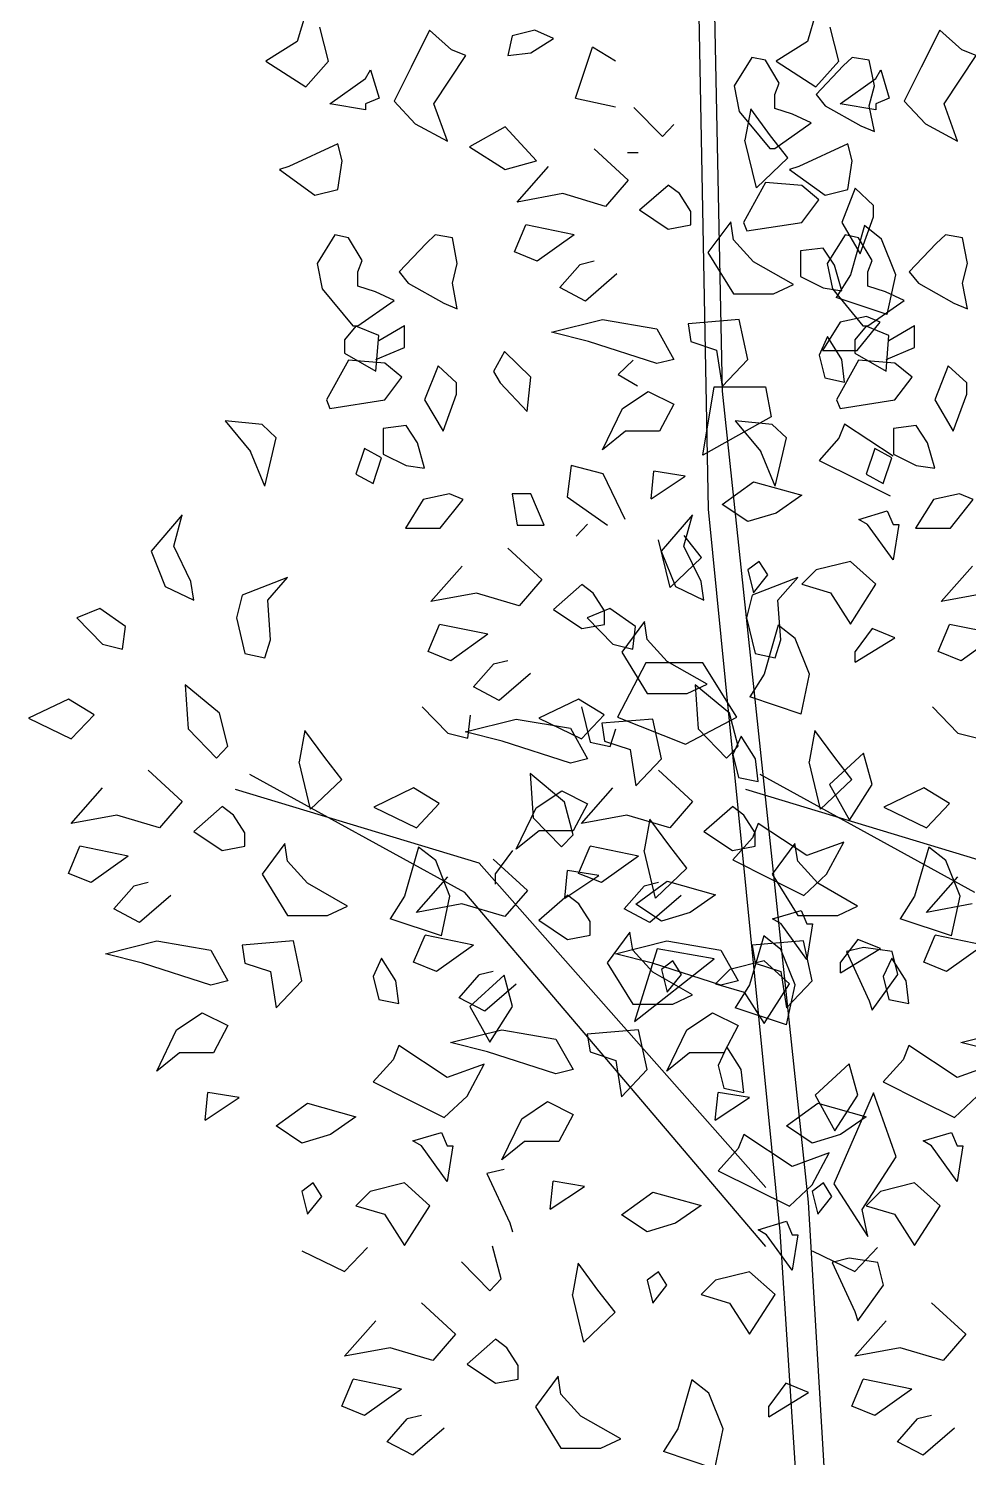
# Model space of a CAD drawing. Header units: millimetres. Extents: x 452.6 to 454.46, y 2596.55 to 2597.55.
# Drawn here: x 452.6019 to 452.8598, y 2596.7482 to 2597.1404 of the extents above; entities that cross this region are included whole.
import ezdxf

# ---------------------------------------------------------------- set-up
doc = ezdxf.new("R2010")
doc.units = ezdxf.units.MM
doc.header["$LTSCALE"] = 10
doc.layers.add('Vegetais', color=94, linetype='Continuous')

msp = doc.modelspace()

# ---------------------------------------------------------------- linework, layer by layer
at = {"layer": 'Vegetais', "color": 34}
for p, q in [((452.79236, 2597.04082), (452.78843, 2597.22698)), ((452.78449, 2597.21484), (452.78843, 2597.00845)), ((452.81596, 2596.81825), (452.79236, 2597.04082)), ((452.78843, 2597.00845), (452.80808, 2596.81016)), ((452.72158, 2596.90323), (452.66261, 2596.93561)), ((452.86158, 2596.90323), (452.80261, 2596.93561)), ((452.72552, 2596.91133), (452.65868, 2596.93156)), ((452.86552, 2596.91133), (452.79868, 2596.93156)), ((452.80418, 2596.8223), (452.72552, 2596.91133)), ((452.80418, 2596.80611), (452.72158, 2596.90323)), ((452.83168, 2596.55116), (452.81596, 2596.81825)), ((452.80808, 2596.81016), (452.82383, 2596.56734))]:
    msp.add_line(p, q, dxfattribs=at)
at = {"layer": 'Vegetais'}
for p, q in [((452.67796, 2597.14469), (452.67561, 2597.13688)), ((452.81796, 2597.14469), (452.81561, 2597.13688)), ((452.68421, 2597.13141), (452.68186, 2597.14078)), ((452.82421, 2597.13141), (452.82186, 2597.14078)), ((452.67561, 2597.13688), (452.66702, 2597.13141)), ((452.71193, 2597.14), (452.70686, 2597.12984)), ((452.71799, 2597.13453), (452.71193, 2597.14)), ((452.73458, 2597.13844), (452.73343, 2597.13297)), ((452.74083, 2597.14), (452.73458, 2597.13844)), ((452.73968, 2597.13375), (452.74593, 2597.13766)), ((452.74593, 2597.13766), (452.74083, 2597.14)), ((452.81561, 2597.13688), (452.80702, 2597.13141)), ((452.85193, 2597.14), (452.84686, 2597.12984)), ((452.85799, 2597.13453), (452.85193, 2597.14)), ((452.71311, 2597.11969), (452.7219, 2597.13297)), ((452.7219, 2597.13297), (452.71799, 2597.13453)), ((452.73343, 2597.13297), (452.73968, 2597.13375)), ((452.75199, 2597.12125), (452.75668, 2597.13531)), ((452.76293, 2597.13141), (452.75668, 2597.13531)), ((452.8004, 2597.13248), (452.79552, 2597.12467)), ((452.80411, 2597.1317), (452.8004, 2597.13248)), ((452.82793, 2597.13248), (452.8254, 2597.13014)), ((452.83261, 2597.1317), (452.82793, 2597.13248)), ((452.85311, 2597.11969), (452.8619, 2597.13297)), ((452.8619, 2597.13297), (452.85799, 2597.13453)), ((452.66702, 2597.13141), (452.67796, 2597.12438)), ((452.67796, 2597.12438), (452.68421, 2597.13141)), ((452.69436, 2597.12672), (452.69574, 2597.12906)), ((452.69574, 2597.12906), (452.69808, 2597.12125)), ((452.70686, 2597.12984), (452.70218, 2597.12047)), ((452.80783, 2597.12545), (452.80411, 2597.1317)), ((452.80702, 2597.13141), (452.81796, 2597.12438)), ((452.81796, 2597.12438), (452.82421, 2597.13141)), ((452.8254, 2597.13014), (452.81799, 2597.12233)), ((452.83399, 2597.12467), (452.83261, 2597.1317)), ((452.83436, 2597.12672), (452.83574, 2597.12906)), ((452.83574, 2597.12906), (452.83808, 2597.12125)), ((452.84686, 2597.12984), (452.84218, 2597.12047)), ((452.68458, 2597.11969), (452.69436, 2597.12672)), ((452.79552, 2597.12467), (452.7969, 2597.11764)), ((452.80665, 2597.12233), (452.80783, 2597.12545)), ((452.82458, 2597.11969), (452.83436, 2597.12672)), ((452.83261, 2597.1192), (452.83399, 2597.12467)), ((452.69808, 2597.12125), (452.69436, 2597.11969)), ((452.70218, 2597.12047), (452.70802, 2597.11422)), ((452.75199, 2597.12125), (452.76293, 2597.11891)), ((452.80665, 2597.11842), (452.80665, 2597.12233)), ((452.81799, 2597.12233), (452.82052, 2597.1192)), ((452.83808, 2597.12125), (452.83436, 2597.11969)), ((452.84218, 2597.12047), (452.84802, 2597.11422)), ((452.69436, 2597.11813), (452.68458, 2597.11969)), ((452.69436, 2597.11969), (452.69436, 2597.11813)), ((452.71683, 2597.10953), (452.71311, 2597.11969)), ((452.76802, 2597.11873), (452.77583, 2597.11073)), ((452.7969, 2597.11764), (452.80527, 2597.10748)), ((452.80005, 2597.11834), (452.79849, 2597.10975)), ((452.80552, 2597.11092), (452.80005, 2597.11834)), ((452.81152, 2597.11686), (452.80665, 2597.11842)), ((452.81661, 2597.11452), (452.81152, 2597.11686)), ((452.82052, 2597.1192), (452.83027, 2597.11373)), ((452.83436, 2597.11813), (452.82458, 2597.11969)), ((452.83399, 2597.11217), (452.83261, 2597.1192)), ((452.83436, 2597.11969), (452.83436, 2597.11813)), ((452.85683, 2597.10953), (452.85311, 2597.11969)), ((452.70802, 2597.11422), (452.71683, 2597.10953)), ((452.73265, 2597.11344), (452.72286, 2597.10797)), ((452.74124, 2597.10406), (452.73265, 2597.11344)), ((452.77583, 2597.11073), (452.77896, 2597.11405)), ((452.80665, 2597.10748), (452.81661, 2597.11452)), ((452.83027, 2597.11373), (452.83399, 2597.11217)), ((452.84802, 2597.11422), (452.85683, 2597.10953)), ((452.68674, 2597.10875), (452.67327, 2597.1025)), ((452.68793, 2597.10406), (452.68674, 2597.10875)), ((452.80161, 2597.09667), (452.79849, 2597.10975)), ((452.81021, 2597.10488), (452.80552, 2597.11092)), ((452.82674, 2597.10875), (452.81327, 2597.1025)), ((452.82793, 2597.10406), (452.82674, 2597.10875)), ((452.72286, 2597.10797), (452.73265, 2597.10172)), ((452.75708, 2597.10741), (452.76646, 2597.09881)), ((452.76624, 2597.10641), (452.76918, 2597.10641)), ((452.80161, 2597.09667), (452.81021, 2597.10488)), ((452.80527, 2597.10748), (452.80665, 2597.10748)), ((452.67327, 2597.1025), (452.67074, 2597.10172)), ((452.67074, 2597.10172), (452.68049, 2597.09469)), ((452.68674, 2597.09625), (452.68793, 2597.10406)), ((452.73265, 2597.10172), (452.74124, 2597.10406)), ((452.73599, 2597.09277), (452.74458, 2597.10253)), ((452.81327, 2597.1025), (452.81074, 2597.10172)), ((452.81074, 2597.10172), (452.82049, 2597.09469)), ((452.82674, 2597.09625), (452.82793, 2597.10406)), ((452.76646, 2597.09881), (452.76021, 2597.09159)), ((452.76958, 2597.09061), (452.7774, 2597.09745)), ((452.78052, 2597.09511), (452.7774, 2597.09745)), ((452.80411, 2597.09811), (452.79805, 2597.08717)), ((452.81408, 2597.09733), (452.80411, 2597.09811)), ((452.81877, 2597.09342), (452.81408, 2597.09733)), ((452.68049, 2597.09469), (452.68674, 2597.09625)), ((452.74849, 2597.09511), (452.73599, 2597.09277)), ((452.76021, 2597.09159), (452.74849, 2597.09511)), ((452.78365, 2597.09022), (452.78052, 2597.09511)), ((452.81408, 2597.08717), (452.81877, 2597.09342)), ((452.82049, 2597.09469), (452.82674, 2597.09625)), ((452.82871, 2597.09655), (452.82502, 2597.08717)), ((452.8338, 2597.09186), (452.82871, 2597.09655)), ((452.76958, 2597.09061), (452.7774, 2597.08534)), ((452.78365, 2597.08652), (452.78365, 2597.09022)), ((452.8338, 2597.08873), (452.8338, 2597.09186)), ((452.73521, 2597.07909), (452.73833, 2597.08652)), ((452.75161, 2597.08378), (452.73833, 2597.08652)), ((452.7774, 2597.08534), (452.78365, 2597.08652)), ((452.79458, 2597.0873), (452.78833, 2597.07889)), ((452.79536, 2597.08241), (452.79458, 2597.0873)), ((452.79805, 2597.08717), (452.79902, 2597.08483)), ((452.79902, 2597.08483), (452.81408, 2597.08717)), ((452.82502, 2597.08717), (452.83008, 2597.07858)), ((452.8313, 2597.08631), (452.8274, 2597.07284)), ((452.83008, 2597.07858), (452.8338, 2597.08873)), ((452.83599, 2597.08261), (452.8313, 2597.08631)), ((452.68596, 2597.08375), (452.68108, 2597.07594)), ((452.68968, 2597.08297), (452.68596, 2597.08375)), ((452.6934, 2597.07672), (452.68968, 2597.08297)), ((452.71096, 2597.08141), (452.70355, 2597.07359)), ((452.71349, 2597.08375), (452.71096, 2597.08141)), ((452.71818, 2597.08297), (452.71349, 2597.08375)), ((452.71955, 2597.07594), (452.71818, 2597.08297)), ((452.75161, 2597.08378), (452.74146, 2597.07655)), ((452.80083, 2597.07636), (452.79536, 2597.08241)), ((452.82596, 2597.08375), (452.82108, 2597.07594)), ((452.82968, 2597.08297), (452.82596, 2597.08375)), ((452.8334, 2597.07672), (452.82968, 2597.08297)), ((452.8399, 2597.07284), (452.83599, 2597.08261)), ((452.85096, 2597.08141), (452.84355, 2597.07359)), ((452.85349, 2597.08375), (452.85096, 2597.08141)), ((452.85818, 2597.08297), (452.85349, 2597.08375)), ((452.85955, 2597.07594), (452.85818, 2597.08297)), ((452.74146, 2597.07655), (452.73521, 2597.07909)), ((452.78833, 2597.07889), (452.79536, 2597.06756)), ((452.81993, 2597.08014), (452.81368, 2597.07936)), ((452.81368, 2597.07936), (452.81368, 2597.07233)), ((452.82305, 2597.07545), (452.81993, 2597.08014)), ((452.68108, 2597.07594), (452.68246, 2597.06891)), ((452.69221, 2597.07359), (452.6934, 2597.07672)), ((452.69221, 2597.06969), (452.69221, 2597.07359)), ((452.70355, 2597.07359), (452.70608, 2597.07047)), ((452.71818, 2597.07047), (452.71955, 2597.07594)), ((452.74771, 2597.06933), (452.75318, 2597.07558)), ((452.75708, 2597.07655), (452.75318, 2597.07558)), ((452.81177, 2597.07011), (452.80083, 2597.07636)), ((452.82108, 2597.07594), (452.82246, 2597.06891)), ((452.82502, 2597.06842), (452.82305, 2597.07545)), ((452.83221, 2597.07359), (452.8334, 2597.07672)), ((452.83221, 2597.06969), (452.83221, 2597.07359)), ((452.84355, 2597.07359), (452.84608, 2597.07047)), ((452.85818, 2597.07047), (452.85955, 2597.07594)), ((452.69708, 2597.06813), (452.69221, 2597.06969)), ((452.70608, 2597.07047), (452.71583, 2597.065)), ((452.71955, 2597.06344), (452.71818, 2597.07047)), ((452.76333, 2597.07303), (452.75474, 2597.06561)), ((452.8063, 2597.06756), (452.81177, 2597.07011)), ((452.81368, 2597.07233), (452.81993, 2597.0692)), ((452.8274, 2597.07284), (452.82349, 2597.06659)), ((452.83708, 2597.06813), (452.83221, 2597.06969)), ((452.83755, 2597.06191), (452.8399, 2597.07284)), ((452.84608, 2597.07047), (452.85583, 2597.065)), ((452.85955, 2597.06344), (452.85818, 2597.07047)), ((452.68246, 2597.06891), (452.69083, 2597.05875)), ((452.69221, 2597.05875), (452.70218, 2597.06578)), ((452.70218, 2597.06578), (452.69708, 2597.06813)), ((452.75474, 2597.06561), (452.74771, 2597.06933)), ((452.79536, 2597.06756), (452.8063, 2597.06756)), ((452.81993, 2597.0692), (452.82502, 2597.06842)), ((452.82246, 2597.06891), (452.83083, 2597.05875)), ((452.83755, 2597.06191), (452.82349, 2597.06659)), ((452.83221, 2597.05875), (452.84218, 2597.06578)), ((452.84218, 2597.06578), (452.83708, 2597.06813)), ((452.71583, 2597.065), (452.71955, 2597.06344)), ((452.85583, 2597.065), (452.85955, 2597.06344)), ((452.69174, 2597.05869), (452.68861, 2597.05498)), ((452.69083, 2597.05875), (452.69221, 2597.05875)), ((452.69799, 2597.05616), (452.69174, 2597.05869)), ((452.69799, 2597.05478), (452.70502, 2597.05889)), ((452.70502, 2597.05283), (452.70502, 2597.05889)), ((452.74536, 2597.05702), (452.75943, 2597.06053)), ((452.75943, 2597.06053), (452.77427, 2597.058)), ((452.77427, 2597.058), (452.77896, 2597.04959)), ((452.79693, 2597.06053), (452.78286, 2597.05936)), ((452.78286, 2597.05936), (452.78365, 2597.05448)), ((452.79927, 2597.04959), (452.79693, 2597.06053)), ((452.82461, 2597.05983), (452.81974, 2597.05202)), ((452.83183, 2597.06139), (452.82461, 2597.05983)), ((452.83174, 2597.05869), (452.82861, 2597.05498)), ((452.8293, 2597.05202), (452.83555, 2597.05983)), ((452.83083, 2597.05875), (452.83221, 2597.05875)), ((452.83799, 2597.05616), (452.83174, 2597.05869)), ((452.83555, 2597.05983), (452.83183, 2597.06139)), ((452.83799, 2597.05478), (452.84502, 2597.05889)), ((452.84502, 2597.05283), (452.84502, 2597.05889)), ((452.68861, 2597.05498), (452.68861, 2597.05127)), ((452.69721, 2597.04639), (452.69799, 2597.05616)), ((452.75552, 2597.05448), (452.74536, 2597.05702)), ((452.77427, 2597.04842), (452.75552, 2597.05448)), ((452.78365, 2597.05448), (452.79068, 2597.05214)), ((452.82115, 2597.05584), (452.8188, 2597.05077)), ((452.82505, 2597.04959), (452.82115, 2597.05584)), ((452.82861, 2597.05498), (452.82861, 2597.05127)), ((452.83721, 2597.04639), (452.83799, 2597.05616)), ((452.68861, 2597.05127), (452.69721, 2597.04639)), ((452.69721, 2597.04952), (452.70502, 2597.05283)), ((452.73246, 2597.05172), (452.72952, 2597.04625)), ((452.73968, 2597.04469), (452.73246, 2597.05172)), ((452.79068, 2597.05214), (452.79224, 2597.04217)), ((452.8188, 2597.05077), (452.82036, 2597.04452)), ((452.81974, 2597.05202), (452.8293, 2597.05202)), ((452.82861, 2597.05127), (452.83721, 2597.04639)), ((452.83721, 2597.04952), (452.84502, 2597.05283)), ((452.68968, 2597.04938), (452.68361, 2597.03844)), ((452.69965, 2597.04859), (452.68968, 2597.04938)), ((452.70433, 2597.04469), (452.69965, 2597.04859)), ((452.71427, 2597.04781), (452.71058, 2597.03844)), ((452.71936, 2597.04313), (452.71427, 2597.04781)), ((452.72952, 2597.04625), (452.73127, 2597.04313)), ((452.7678, 2597.04938), (452.76371, 2597.04547)), ((452.77896, 2597.04959), (452.77427, 2597.04842)), ((452.79224, 2597.04217), (452.79927, 2597.04959)), ((452.82968, 2597.04938), (452.82361, 2597.03844)), ((452.82583, 2597.04334), (452.82505, 2597.04959)), ((452.83965, 2597.04859), (452.82968, 2597.04938)), ((452.84433, 2597.04469), (452.83965, 2597.04859)), ((452.85427, 2597.04781), (452.85058, 2597.03844)), ((452.85936, 2597.04313), (452.85427, 2597.04781)), ((452.69965, 2597.03844), (452.70433, 2597.04469)), ((452.71936, 2597.04), (452.71936, 2597.04313)), ((452.73127, 2597.04313), (452.73871, 2597.03531)), ((452.73871, 2597.03531), (452.73968, 2597.04469)), ((452.76371, 2597.04547), (452.76896, 2597.04234)), ((452.7869, 2597.02329), (452.79002, 2597.04204)), ((452.79002, 2597.04204), (452.80408, 2597.04204)), ((452.80408, 2597.04204), (452.80565, 2597.03383)), ((452.82036, 2597.04452), (452.82583, 2597.04334)), ((452.83965, 2597.03844), (452.84433, 2597.04469)), ((452.85936, 2597.04), (452.85936, 2597.04313)), ((452.68361, 2597.03844), (452.68458, 2597.03609)), ((452.68458, 2597.03609), (452.69965, 2597.03844)), ((452.71058, 2597.03844), (452.71565, 2597.02984)), ((452.71565, 2597.02984), (452.71936, 2597.04)), ((452.7649, 2597.03613), (452.77193, 2597.04081)), ((452.77193, 2597.04081), (452.77896, 2597.0373)), ((452.82361, 2597.03844), (452.82458, 2597.03609)), ((452.82458, 2597.03609), (452.83965, 2597.03844)), ((452.85058, 2597.03844), (452.85565, 2597.02984)), ((452.85565, 2597.02984), (452.85936, 2597.04)), ((452.75943, 2597.0248), (452.7649, 2597.03613)), ((452.77896, 2597.0373), (452.77505, 2597.02988)), ((452.66596, 2597.03173), (452.6558, 2597.03272)), ((452.6558, 2597.03272), (452.66283, 2597.02431)), ((452.66986, 2597.02803), (452.66596, 2597.03173)), ((452.70549, 2597.03141), (452.69924, 2597.03063)), ((452.69924, 2597.03063), (452.69924, 2597.02359)), ((452.70861, 2597.02672), (452.70549, 2597.03141)), ((452.80565, 2597.03383), (452.7869, 2597.02329)), ((452.80596, 2597.03173), (452.7958, 2597.03272)), ((452.7958, 2597.03272), (452.80283, 2597.02431)), ((452.80986, 2597.02803), (452.80596, 2597.03173)), ((452.82583, 2597.03183), (452.82427, 2597.02792)), ((452.83911, 2597.02303), (452.82583, 2597.03183)), ((452.84549, 2597.03141), (452.83924, 2597.03063)), ((452.83924, 2597.03063), (452.83924, 2597.02359)), ((452.84861, 2597.02672), (452.84549, 2597.03141)), ((452.66674, 2597.01475), (452.66986, 2597.02803)), ((452.71058, 2597.01969), (452.70861, 2597.02672)), ((452.76568, 2597.02988), (452.75943, 2597.0248)), ((452.77505, 2597.02988), (452.76568, 2597.02988)), ((452.80674, 2597.01475), (452.80986, 2597.02803)), ((452.82427, 2597.02792), (452.8188, 2597.02186)), ((452.85058, 2597.01969), (452.84861, 2597.02672)), ((452.66674, 2597.01475), (452.66283, 2597.02431)), ((452.69408, 2597.02509), (452.69174, 2597.01806)), ((452.69877, 2597.02256), (452.69408, 2597.02509)), ((452.69643, 2597.01553), (452.69877, 2597.02256)), ((452.69924, 2597.02359), (452.70549, 2597.02047)), ((452.80674, 2597.01475), (452.80283, 2597.02431)), ((452.83408, 2597.02509), (452.83174, 2597.01806)), ((452.83877, 2597.02256), (452.83408, 2597.02509)), ((452.83643, 2597.01553), (452.83877, 2597.02256)), ((452.83924, 2597.02359), (452.84549, 2597.02047)), ((452.70549, 2597.02047), (452.71058, 2597.01969)), ((452.7508, 2597.02047), (452.74965, 2597.01188)), ((452.75958, 2597.01813), (452.7508, 2597.02047)), ((452.77271, 2597.01131), (452.77349, 2597.01894)), ((452.78208, 2597.01756), (452.77349, 2597.01894)), ((452.8188, 2597.02186), (452.82896, 2597.01678)), ((452.84549, 2597.02047), (452.85058, 2597.01969)), ((452.69174, 2597.01806), (452.69643, 2597.01553)), ((452.76565, 2597.00563), (452.75958, 2597.01813)), ((452.77271, 2597.01131), (452.78208, 2597.01756)), ((452.79224, 2597.00975), (452.80083, 2597.016)), ((452.80083, 2597.016), (452.81411, 2597.0123)), ((452.82896, 2597.01678), (452.83833, 2597.01209)), ((452.83174, 2597.01806), (452.83643, 2597.01553)), ((452.71018, 2597.01109), (452.7053, 2597.00328)), ((452.7174, 2597.01266), (452.71018, 2597.01109)), ((452.71486, 2597.00328), (452.72111, 2597.01109)), ((452.72111, 2597.01109), (452.7174, 2597.01266)), ((452.73458, 2597.01266), (452.73596, 2597.00406)), ((452.73968, 2597.01266), (452.73458, 2597.01266)), ((452.7434, 2597.00406), (452.73968, 2597.01266)), ((452.74965, 2597.01188), (452.76077, 2597.00406)), ((452.81411, 2597.0123), (452.80708, 2597.00741)), ((452.85018, 2597.01109), (452.8453, 2597.00328)), ((452.8574, 2597.01266), (452.85018, 2597.01109)), ((452.85486, 2597.00328), (452.86111, 2597.01109)), ((452.86111, 2597.01109), (452.8574, 2597.01266)), ((452.64408, 2597.00694), (452.63549, 2596.99697)), ((452.64174, 2596.99834), (452.64408, 2597.00694)), ((452.78408, 2597.00694), (452.77549, 2596.99697)), ((452.78174, 2596.99834), (452.78408, 2597.00694)), ((452.79927, 2597.00506), (452.79224, 2597.00975)), ((452.80708, 2597.00741), (452.79927, 2597.00506)), ((452.82974, 2597.00566), (452.83755, 2597.008)), ((452.83755, 2597.008), (452.83911, 2597.00428)), ((452.7053, 2597.00328), (452.71486, 2597.00328)), ((452.73596, 2597.00406), (452.7434, 2597.00406)), ((452.75215, 2597.00107), (452.75527, 2597.00438)), ((452.83208, 2597.00428), (452.82974, 2597.00566)), ((452.83911, 2596.99452), (452.83208, 2597.00428)), ((452.84068, 2597.00428), (452.83911, 2596.99452)), ((452.83911, 2597.00428), (452.84068, 2597.00428)), ((452.8453, 2597.00328), (452.85486, 2597.00328)), ((452.77793, 2596.98701), (452.7748, 2597.00009)), ((452.78652, 2596.99521), (452.78183, 2597.00126)), ((452.63549, 2596.99697), (452.6394, 2596.9872)), ((452.64643, 2596.98858), (452.64174, 2596.99834)), ((452.64643, 2596.98858), (452.64174, 2596.99834)), ((452.7334, 2596.99774), (452.74277, 2596.98915)), ((452.77549, 2596.99697), (452.7794, 2596.9872)), ((452.77793, 2596.98701), (452.78652, 2596.99521)), ((452.78643, 2596.98858), (452.78174, 2596.99834)), ((452.78643, 2596.98858), (452.78174, 2596.99834)), ((452.7123, 2596.9831), (452.7209, 2596.99287)), ((452.8024, 2596.99413), (452.79927, 2596.99178)), ((452.79927, 2596.99178), (452.80083, 2596.98553)), ((452.80474, 2596.99042), (452.8024, 2596.99413)), ((452.81802, 2596.99178), (452.81411, 2596.98788)), ((452.8274, 2596.99413), (452.81802, 2596.99178)), ((452.83443, 2596.98788), (452.8274, 2596.99413)), ((452.8523, 2596.9831), (452.8609, 2596.99287)), ((452.6394, 2596.9872), (452.64721, 2596.9835)), ((452.64721, 2596.9835), (452.64643, 2596.98858)), ((452.67299, 2596.98975), (452.66049, 2596.98486)), ((452.66752, 2596.9835), (452.67299, 2596.98975)), ((452.74277, 2596.98915), (452.73652, 2596.98193)), ((452.7459, 2596.98095), (452.75371, 2596.98779)), ((452.75683, 2596.98545), (452.75371, 2596.98779)), ((452.7794, 2596.9872), (452.78721, 2596.9835)), ((452.78721, 2596.9835), (452.78643, 2596.98858)), ((452.81299, 2596.98975), (452.80049, 2596.98486)), ((452.80083, 2596.98553), (452.80474, 2596.99042)), ((452.80752, 2596.9835), (452.81299, 2596.98975)), ((452.81411, 2596.98788), (452.82193, 2596.98553)), ((452.8274, 2596.97694), (452.83443, 2596.98788)), ((452.66049, 2596.98486), (452.65893, 2596.97861)), ((452.6683, 2596.97256), (452.66752, 2596.9835)), ((452.7248, 2596.98545), (452.7123, 2596.9831)), ((452.73652, 2596.98193), (452.7248, 2596.98545)), ((452.75996, 2596.98056), (452.75683, 2596.98545)), ((452.80049, 2596.98486), (452.79893, 2596.97861)), ((452.8083, 2596.97256), (452.80752, 2596.9835)), ((452.82193, 2596.98553), (452.8274, 2596.97694)), ((452.8648, 2596.98545), (452.8523, 2596.9831)), ((452.62143, 2596.98116), (452.61518, 2596.97861)), ((452.62846, 2596.97627), (452.62143, 2596.98116)), ((452.7459, 2596.98095), (452.75371, 2596.97568)), ((452.76143, 2596.98116), (452.75518, 2596.97861)), ((452.75996, 2596.97685), (452.75996, 2596.98056)), ((452.76846, 2596.97627), (452.76143, 2596.98116)), ((452.61518, 2596.97861), (452.62221, 2596.97139)), ((452.62768, 2596.97002), (452.62846, 2596.97627)), ((452.65893, 2596.97861), (452.66127, 2596.96884)), ((452.71152, 2596.96943), (452.71465, 2596.97685)), ((452.72793, 2596.97412), (452.71465, 2596.97685)), ((452.75371, 2596.97568), (452.75996, 2596.97685)), ((452.75518, 2596.97861), (452.76221, 2596.97139)), ((452.7709, 2596.97763), (452.76465, 2596.96923)), ((452.76768, 2596.97002), (452.76846, 2596.97627)), ((452.77168, 2596.97274), (452.7709, 2596.97763)), ((452.79893, 2596.97861), (452.80127, 2596.96884)), ((452.80761, 2596.97665), (452.80371, 2596.96318)), ((452.8123, 2596.97295), (452.80761, 2596.97665)), ((452.8334, 2596.97568), (452.82871, 2596.96943)), ((452.83965, 2596.97313), (452.8334, 2596.97568)), ((452.85152, 2596.96943), (452.85465, 2596.97685)), ((452.86793, 2596.97412), (452.85465, 2596.97685)), ((452.62221, 2596.97139), (452.62768, 2596.97002)), ((452.66674, 2596.96767), (452.6683, 2596.97256)), ((452.72793, 2596.97412), (452.71777, 2596.96688)), ((452.76221, 2596.97139), (452.76768, 2596.97002)), ((452.77715, 2596.9667), (452.77168, 2596.97274)), ((452.80674, 2596.96767), (452.8083, 2596.97256)), ((452.81621, 2596.96318), (452.8123, 2596.97295)), ((452.82871, 2596.96649), (452.83965, 2596.97313)), ((452.86793, 2596.97412), (452.85777, 2596.96688)), ((452.66127, 2596.96884), (452.66674, 2596.96767)), ((452.71777, 2596.96688), (452.71152, 2596.96943)), ((452.76465, 2596.96923), (452.77168, 2596.9579)), ((452.80127, 2596.96884), (452.80674, 2596.96767)), ((452.82871, 2596.96649), (452.82871, 2596.96943)), ((452.85777, 2596.96688), (452.85152, 2596.96943)), ((452.72402, 2596.95966), (452.72949, 2596.96591)), ((452.7334, 2596.96688), (452.72949, 2596.96591)), ((452.77127, 2596.96625), (452.76346, 2596.95141)), ((452.7869, 2596.96625), (452.77127, 2596.96625)), ((452.78808, 2596.96045), (452.77715, 2596.9667)), ((452.79627, 2596.95141), (452.7869, 2596.96625)), ((452.64486, 2596.96025), (452.64565, 2596.94814)), ((452.65424, 2596.95244), (452.64486, 2596.96025)), ((452.73105, 2596.95595), (452.72402, 2596.95966)), ((452.73965, 2596.96337), (452.73105, 2596.95595)), ((452.78261, 2596.9579), (452.78808, 2596.96045)), ((452.78486, 2596.96025), (452.78565, 2596.94814)), ((452.79424, 2596.95244), (452.78486, 2596.96025)), ((452.80371, 2596.96318), (452.7998, 2596.95693)), ((452.81386, 2596.95224), (452.81621, 2596.96318)), ((452.61283, 2596.95634), (452.6019, 2596.95108)), ((452.61986, 2596.95205), (452.61283, 2596.95634)), ((452.75283, 2596.95634), (452.7419, 2596.95108)), ((452.75986, 2596.95205), (452.75283, 2596.95634)), ((452.77168, 2596.9579), (452.78261, 2596.9579)), ((452.81386, 2596.95224), (452.7998, 2596.95693)), ((452.61361, 2596.94541), (452.61986, 2596.95205)), ((452.65658, 2596.94345), (452.65424, 2596.95244)), ((452.7099, 2596.95423), (452.71693, 2596.94702)), ((452.7224, 2596.94564), (452.72318, 2596.95189)), ((452.75361, 2596.94541), (452.75986, 2596.95205)), ((452.75365, 2596.95423), (452.75599, 2596.94447)), ((452.79658, 2596.94345), (452.79424, 2596.95244)), ((452.8499, 2596.95423), (452.85693, 2596.94702)), ((452.6019, 2596.95108), (452.61361, 2596.94541)), ((452.64565, 2596.94814), (452.65346, 2596.94014)), ((452.72168, 2596.94735), (452.73574, 2596.95087)), ((452.73574, 2596.95087), (452.75058, 2596.94834)), ((452.7419, 2596.95108), (452.75361, 2596.94541)), ((452.75058, 2596.94834), (452.75527, 2596.93993)), ((452.77324, 2596.95087), (452.75918, 2596.9497)), ((452.75918, 2596.9497), (452.75996, 2596.94482)), ((452.76146, 2596.9433), (452.76302, 2596.94819)), ((452.76346, 2596.95141), (452.78221, 2596.94399)), ((452.77558, 2596.93993), (452.77324, 2596.95087)), ((452.78221, 2596.94399), (452.79627, 2596.95141)), ((452.78565, 2596.94814), (452.79346, 2596.94014)), ((452.67768, 2596.94775), (452.67611, 2596.93916)), ((452.68315, 2596.94033), (452.67768, 2596.94775)), ((452.71693, 2596.94702), (452.7224, 2596.94564)), ((452.73183, 2596.94482), (452.72168, 2596.94735)), ((452.75058, 2596.93876), (452.73183, 2596.94482)), ((452.75599, 2596.94447), (452.76146, 2596.9433)), ((452.75996, 2596.94482), (452.76699, 2596.94248)), ((452.79746, 2596.94618), (452.79511, 2596.9411)), ((452.80136, 2596.93993), (452.79746, 2596.94618)), ((452.81768, 2596.94775), (452.81611, 2596.93916)), ((452.82315, 2596.94033), (452.81768, 2596.94775)), ((452.85693, 2596.94702), (452.8624, 2596.94564)), ((452.65346, 2596.94014), (452.65658, 2596.94345)), ((452.68783, 2596.93428), (452.68315, 2596.94033)), ((452.76699, 2596.94248), (452.76855, 2596.93251)), ((452.79346, 2596.94014), (452.79658, 2596.94345)), ((452.79511, 2596.9411), (452.79668, 2596.93485)), ((452.83105, 2596.94149), (452.82168, 2596.9329)), ((452.82783, 2596.93428), (452.82315, 2596.94033)), ((452.8334, 2596.9329), (452.83105, 2596.94149)), ((452.63471, 2596.93681), (452.64408, 2596.92822)), ((452.67924, 2596.92608), (452.67611, 2596.93916)), ((452.75527, 2596.93993), (452.75058, 2596.93876)), ((452.76855, 2596.93251), (452.77558, 2596.93993)), ((452.77471, 2596.93681), (452.78408, 2596.92822)), ((452.80215, 2596.93368), (452.80136, 2596.93993)), ((452.81924, 2596.92608), (452.81611, 2596.93916)), ((452.67924, 2596.92608), (452.68783, 2596.93428)), ((452.73958, 2596.93588), (452.74036, 2596.92377)), ((452.74896, 2596.92806), (452.73958, 2596.93588)), ((452.79668, 2596.93485), (452.80215, 2596.93368)), ((452.81924, 2596.92608), (452.82783, 2596.93428)), ((452.82168, 2596.9329), (452.82715, 2596.92313)), ((452.82715, 2596.92313), (452.8334, 2596.9329)), ((452.61361, 2596.92217), (452.62221, 2596.93194)), ((452.70755, 2596.93197), (452.69661, 2596.9267)), ((452.71458, 2596.92767), (452.70755, 2596.93197)), ((452.74121, 2596.92646), (452.74824, 2596.93115)), ((452.74824, 2596.93115), (452.75527, 2596.92763)), ((452.75361, 2596.92217), (452.76221, 2596.93194)), ((452.84755, 2596.93197), (452.83661, 2596.9267)), ((452.85458, 2596.92767), (452.84755, 2596.93197)), ((452.62611, 2596.92452), (452.61361, 2596.92217)), ((452.63783, 2596.921), (452.62611, 2596.92452)), ((452.64408, 2596.92822), (452.63783, 2596.921)), ((452.64721, 2596.92002), (452.65502, 2596.92686)), ((452.65815, 2596.92452), (452.65502, 2596.92686)), ((452.66127, 2596.91963), (452.65815, 2596.92452)), ((452.69661, 2596.9267), (452.70833, 2596.92103)), ((452.70833, 2596.92103), (452.71458, 2596.92767)), ((452.73574, 2596.91513), (452.74121, 2596.92646)), ((452.7513, 2596.91908), (452.74896, 2596.92806)), ((452.75527, 2596.92763), (452.75136, 2596.92021)), ((452.76611, 2596.92452), (452.75361, 2596.92217)), ((452.77783, 2596.921), (452.76611, 2596.92452)), ((452.78408, 2596.92822), (452.77783, 2596.921)), ((452.78721, 2596.92002), (452.79502, 2596.92686)), ((452.79815, 2596.92452), (452.79502, 2596.92686)), ((452.80127, 2596.91963), (452.79815, 2596.92452)), ((452.83661, 2596.9267), (452.84833, 2596.92103)), ((452.84833, 2596.92103), (452.85458, 2596.92767)), ((452.74036, 2596.92377), (452.74818, 2596.91577)), ((452.7724, 2596.92338), (452.77083, 2596.91478)), ((452.77786, 2596.91595), (452.7724, 2596.92338)), ((452.80215, 2596.92216), (452.80058, 2596.91826)), ((452.81543, 2596.91337), (452.80215, 2596.92216)), ((452.64721, 2596.92002), (452.65502, 2596.91475)), ((452.66127, 2596.91592), (452.66127, 2596.91963)), ((452.67221, 2596.9167), (452.66596, 2596.9083)), ((452.67299, 2596.91181), (452.67221, 2596.9167)), ((452.74199, 2596.92021), (452.73574, 2596.91513)), ((452.75136, 2596.92021), (452.74199, 2596.92021)), ((452.74818, 2596.91577), (452.7513, 2596.91908)), ((452.78721, 2596.92002), (452.79502, 2596.91475)), ((452.80058, 2596.91826), (452.79511, 2596.9122)), ((452.80127, 2596.91592), (452.80127, 2596.91963)), ((452.81221, 2596.9167), (452.80596, 2596.9083)), ((452.81299, 2596.91181), (452.81221, 2596.9167)), ((452.82558, 2596.91709), (452.81543, 2596.91337)), ((452.8209, 2596.90829), (452.82558, 2596.91709)), ((452.61283, 2596.9085), (452.61596, 2596.91592)), ((452.62924, 2596.91319), (452.61596, 2596.91592)), ((452.62924, 2596.91319), (452.61908, 2596.90595)), ((452.65502, 2596.91475), (452.66127, 2596.91592)), ((452.70893, 2596.91572), (452.70502, 2596.90225)), ((452.71361, 2596.91202), (452.70893, 2596.91572)), ((452.73471, 2596.91475), (452.73002, 2596.9085)), ((452.75283, 2596.9085), (452.75596, 2596.91592)), ((452.76924, 2596.91319), (452.75596, 2596.91592)), ((452.76924, 2596.91319), (452.75908, 2596.90595)), ((452.77396, 2596.9017), (452.77083, 2596.91478)), ((452.78255, 2596.90991), (452.77786, 2596.91595)), ((452.79502, 2596.91475), (452.80127, 2596.91592)), ((452.84893, 2596.91572), (452.84502, 2596.90225)), ((452.85361, 2596.91202), (452.84893, 2596.91572)), ((452.67846, 2596.90577), (452.67299, 2596.91181)), ((452.71752, 2596.90225), (452.71361, 2596.91202)), ((452.72943, 2596.91244), (452.7388, 2596.90384)), ((452.74902, 2596.90165), (452.7498, 2596.90927)), ((452.7584, 2596.9079), (452.7498, 2596.90927)), ((452.77396, 2596.9017), (452.78255, 2596.90991)), ((452.79511, 2596.9122), (452.80527, 2596.90712)), ((452.81846, 2596.90577), (452.81299, 2596.91181)), ((452.85752, 2596.90225), (452.85361, 2596.91202)), ((452.61908, 2596.90595), (452.61283, 2596.9085)), ((452.62533, 2596.89873), (452.6308, 2596.90498)), ((452.63471, 2596.90595), (452.6308, 2596.90498)), ((452.66596, 2596.9083), (452.67299, 2596.89697)), ((452.6894, 2596.89952), (452.67846, 2596.90577)), ((452.70833, 2596.8978), (452.71693, 2596.90756)), ((452.73002, 2596.90556), (452.73002, 2596.9085)), ((452.74902, 2596.90165), (452.7584, 2596.9079)), ((452.75908, 2596.90595), (452.75283, 2596.9085)), ((452.76533, 2596.89873), (452.7708, 2596.90498)), ((452.76855, 2596.90009), (452.77715, 2596.90634)), ((452.77471, 2596.90595), (452.7708, 2596.90498)), ((452.77715, 2596.90634), (452.79043, 2596.90263)), ((452.80527, 2596.90712), (452.81465, 2596.90243)), ((452.80596, 2596.9083), (452.81299, 2596.89697)), ((452.81465, 2596.90243), (452.8209, 2596.90829)), ((452.8294, 2596.89952), (452.81846, 2596.90577)), ((452.84833, 2596.8978), (452.85693, 2596.90756)), ((452.64096, 2596.90244), (452.63236, 2596.89502)), ((452.70502, 2596.90225), (452.70111, 2596.896)), ((452.71518, 2596.89131), (452.71752, 2596.90225)), ((452.7388, 2596.90384), (452.73255, 2596.89663)), ((452.74193, 2596.89564), (452.74974, 2596.90248)), ((452.75286, 2596.90014), (452.74974, 2596.90248)), ((452.78096, 2596.90244), (452.77236, 2596.89502)), ((452.79043, 2596.90263), (452.7834, 2596.89774)), ((452.84502, 2596.90225), (452.84111, 2596.896)), ((452.85518, 2596.89131), (452.85752, 2596.90225)), ((452.63236, 2596.89502), (452.62533, 2596.89873)), ((452.67299, 2596.89697), (452.68393, 2596.89697)), ((452.68393, 2596.89697), (452.6894, 2596.89952)), ((452.72083, 2596.90014), (452.70833, 2596.8978)), ((452.73255, 2596.89663), (452.72083, 2596.90014)), ((452.75599, 2596.89525), (452.75286, 2596.90014)), ((452.77236, 2596.89502), (452.76533, 2596.89873)), ((452.77558, 2596.8954), (452.76855, 2596.90009)), ((452.7834, 2596.89774), (452.77558, 2596.8954)), ((452.80605, 2596.89599), (452.81386, 2596.89834)), ((452.81299, 2596.89697), (452.82393, 2596.89697)), ((452.81386, 2596.89834), (452.81543, 2596.89462)), ((452.82393, 2596.89697), (452.8294, 2596.89952)), ((452.86083, 2596.90014), (452.84833, 2596.8978)), ((452.71518, 2596.89131), (452.70111, 2596.896)), ((452.74193, 2596.89564), (452.74974, 2596.89038)), ((452.75599, 2596.89155), (452.75599, 2596.89525)), ((452.8084, 2596.89462), (452.80605, 2596.89599)), ((452.81543, 2596.88485), (452.8084, 2596.89462)), ((452.81699, 2596.89462), (452.81543, 2596.88485)), ((452.81543, 2596.89462), (452.81699, 2596.89462)), ((452.85518, 2596.89131), (452.84111, 2596.896)), ((452.62299, 2596.88642), (452.63705, 2596.88994)), ((452.63705, 2596.88994), (452.6519, 2596.88741)), ((452.67455, 2596.88994), (452.66049, 2596.88877)), ((452.6769, 2596.879), (452.67455, 2596.88994)), ((452.70755, 2596.88413), (452.71068, 2596.89155)), ((452.72396, 2596.88881), (452.71068, 2596.89155)), ((452.74974, 2596.89038), (452.75599, 2596.89155)), ((452.76693, 2596.89233), (452.76068, 2596.88392)), ((452.76299, 2596.88642), (452.77705, 2596.88994)), ((452.76771, 2596.88744), (452.76693, 2596.89233)), ((452.77705, 2596.88994), (452.7919, 2596.88741)), ((452.80365, 2596.89134), (452.79974, 2596.87788)), ((452.81455, 2596.88994), (452.80049, 2596.88877)), ((452.80833, 2596.88764), (452.80365, 2596.89134)), ((452.8169, 2596.879), (452.81455, 2596.88994)), ((452.82943, 2596.89038), (452.82474, 2596.88413)), ((452.83568, 2596.88783), (452.82943, 2596.89038)), ((452.84755, 2596.88413), (452.85068, 2596.89155)), ((452.86396, 2596.88881), (452.85068, 2596.89155)), ((452.63315, 2596.88389), (452.62299, 2596.88642)), ((452.6519, 2596.88741), (452.65658, 2596.879)), ((452.66049, 2596.88877), (452.66127, 2596.88389)), ((452.69877, 2596.88525), (452.69643, 2596.88017)), ((452.70268, 2596.879), (452.69877, 2596.88525)), ((452.72396, 2596.88881), (452.7138, 2596.88158)), ((452.77315, 2596.88389), (452.76299, 2596.88642)), ((452.77318, 2596.88139), (452.76771, 2596.88744)), ((452.7744, 2596.88774), (452.76815, 2596.86782)), ((452.79002, 2596.885), (452.7744, 2596.88774)), ((452.7919, 2596.88741), (452.79658, 2596.879)), ((452.80049, 2596.88877), (452.80127, 2596.88389)), ((452.81224, 2596.87788), (452.80833, 2596.88764)), ((452.82474, 2596.88119), (452.83568, 2596.88783)), ((452.83105, 2596.88818), (452.82636, 2596.88701)), ((452.82636, 2596.88701), (452.83261, 2596.87352)), ((452.83886, 2596.88701), (452.83105, 2596.88818)), ((452.83877, 2596.88525), (452.83643, 2596.88017)), ((452.84268, 2596.879), (452.83877, 2596.88525)), ((452.84043, 2596.88076), (452.83886, 2596.88701)), ((452.86396, 2596.88881), (452.8538, 2596.88158)), ((452.6519, 2596.87783), (452.63315, 2596.88389)), ((452.66127, 2596.88389), (452.6683, 2596.88155)), ((452.6683, 2596.88155), (452.66986, 2596.87158)), ((452.7138, 2596.88158), (452.70755, 2596.88413)), ((452.72943, 2596.88158), (452.72552, 2596.88061)), ((452.76068, 2596.88392), (452.76771, 2596.87259)), ((452.76815, 2596.86782), (452.79002, 2596.885)), ((452.7919, 2596.87783), (452.77315, 2596.88389)), ((452.78411, 2596.87514), (452.77318, 2596.88139)), ((452.77871, 2596.88446), (452.77558, 2596.88212)), ((452.77558, 2596.88212), (452.77715, 2596.87587)), ((452.78105, 2596.88076), (452.77871, 2596.88446)), ((452.79433, 2596.88212), (452.79043, 2596.87821)), ((452.80371, 2596.88446), (452.79433, 2596.88212)), ((452.80127, 2596.88389), (452.8083, 2596.88155)), ((452.81074, 2596.87821), (452.80371, 2596.88446)), ((452.8083, 2596.88155), (452.80986, 2596.87158)), ((452.82474, 2596.88119), (452.82474, 2596.88413)), ((452.8538, 2596.88158), (452.84755, 2596.88413)), ((452.65658, 2596.879), (452.6519, 2596.87783)), ((452.66986, 2596.87158), (452.6769, 2596.879)), ((452.69643, 2596.88017), (452.69799, 2596.87392)), ((452.70346, 2596.87275), (452.70268, 2596.879)), ((452.72005, 2596.87436), (452.72552, 2596.88061)), ((452.73236, 2596.88056), (452.72299, 2596.87197)), ((452.73568, 2596.87806), (452.72708, 2596.87064)), ((452.73471, 2596.87197), (452.73236, 2596.88056)), ((452.77715, 2596.87587), (452.78105, 2596.88076)), ((452.79043, 2596.87821), (452.79824, 2596.87587)), ((452.79658, 2596.879), (452.7919, 2596.87783)), ((452.79974, 2596.87788), (452.79583, 2596.87163)), ((452.80371, 2596.86727), (452.81074, 2596.87821)), ((452.80986, 2596.87158), (452.8169, 2596.879)), ((452.8099, 2596.86694), (452.81224, 2596.87788)), ((452.8334, 2596.87099), (452.84043, 2596.88076)), ((452.83643, 2596.88017), (452.83799, 2596.87392)), ((452.84346, 2596.87275), (452.84268, 2596.879)), ((452.69799, 2596.87392), (452.70346, 2596.87275)), ((452.72708, 2596.87064), (452.72005, 2596.87436)), ((452.77865, 2596.87259), (452.78411, 2596.87514)), ((452.79824, 2596.87587), (452.80371, 2596.86727)), ((452.83261, 2596.87352), (452.8334, 2596.87099)), ((452.83799, 2596.87392), (452.84346, 2596.87275)), ((452.64252, 2596.86553), (452.64955, 2596.87022)), ((452.64955, 2596.87022), (452.65658, 2596.8667)), ((452.72299, 2596.87197), (452.72846, 2596.8622)), ((452.72846, 2596.8622), (452.73471, 2596.87197)), ((452.76771, 2596.87259), (452.77865, 2596.87259)), ((452.78252, 2596.86553), (452.78955, 2596.87022)), ((452.78955, 2596.87022), (452.79658, 2596.8667)), ((452.8099, 2596.86694), (452.79583, 2596.87163)), ((452.63705, 2596.8542), (452.64252, 2596.86553)), ((452.65658, 2596.8667), (452.65268, 2596.85928)), ((452.71771, 2596.86205), (452.73177, 2596.86556)), ((452.73177, 2596.86556), (452.74661, 2596.86303)), ((452.76927, 2596.86556), (452.75521, 2596.86439)), ((452.77161, 2596.85463), (452.76927, 2596.86556)), ((452.77705, 2596.8542), (452.78252, 2596.86553)), ((452.79658, 2596.8667), (452.79268, 2596.85928)), ((452.85771, 2596.86205), (452.87177, 2596.86556)), ((452.72786, 2596.85952), (452.71771, 2596.86205)), ((452.74661, 2596.86303), (452.7513, 2596.85463)), ((452.75521, 2596.86439), (452.75599, 2596.85952)), ((452.86786, 2596.85952), (452.85771, 2596.86205)), ((452.6433, 2596.85928), (452.63705, 2596.8542)), ((452.65268, 2596.85928), (452.6433, 2596.85928)), ((452.70346, 2596.86123), (452.7019, 2596.85733)), ((452.71674, 2596.85244), (452.70346, 2596.86123)), ((452.74661, 2596.85345), (452.72786, 2596.85952)), ((452.75599, 2596.85952), (452.76302, 2596.85717)), ((452.7833, 2596.85928), (452.77705, 2596.8542)), ((452.79268, 2596.85928), (452.7833, 2596.85928)), ((452.79349, 2596.86088), (452.79115, 2596.8558)), ((452.7974, 2596.85463), (452.79349, 2596.86088)), ((452.84346, 2596.86123), (452.8419, 2596.85733)), ((452.85674, 2596.85244), (452.84346, 2596.86123)), ((452.7019, 2596.85733), (452.69643, 2596.85127)), ((452.7269, 2596.85616), (452.71674, 2596.85244)), ((452.72221, 2596.84736), (452.7269, 2596.85616)), ((452.7513, 2596.85463), (452.74661, 2596.85345)), ((452.76302, 2596.85717), (452.76458, 2596.8472)), ((452.76458, 2596.8472), (452.77161, 2596.85463)), ((452.79115, 2596.8558), (452.79271, 2596.84955)), ((452.79818, 2596.84838), (452.7974, 2596.85463)), ((452.82708, 2596.85619), (452.81771, 2596.84759)), ((452.82943, 2596.84759), (452.82708, 2596.85619)), ((452.8419, 2596.85733), (452.83643, 2596.85127)), ((452.8669, 2596.85616), (452.85674, 2596.85244)), ((452.69643, 2596.85127), (452.70658, 2596.84619)), ((452.83643, 2596.85127), (452.84658, 2596.84619)), ((452.65033, 2596.84072), (452.65111, 2596.84834)), ((452.65033, 2596.84072), (452.65971, 2596.84697)), ((452.65971, 2596.84697), (452.65111, 2596.84834)), ((452.70658, 2596.84619), (452.71596, 2596.8415)), ((452.71596, 2596.8415), (452.72221, 2596.84736)), ((452.79033, 2596.84072), (452.79111, 2596.84834)), ((452.79033, 2596.84072), (452.79971, 2596.84697)), ((452.79971, 2596.84697), (452.79111, 2596.84834)), ((452.79271, 2596.84955), (452.79818, 2596.84838)), ((452.81771, 2596.84759), (452.82318, 2596.83783)), ((452.83377, 2596.84829), (452.82283, 2596.82329)), ((452.82318, 2596.83783), (452.82943, 2596.84759)), ((452.84002, 2596.83071), (452.83377, 2596.84829)), ((452.84658, 2596.84619), (452.85596, 2596.8415)), ((452.85596, 2596.8415), (452.86221, 2596.84736)), ((452.66986, 2596.83916), (452.67846, 2596.84541)), ((452.67846, 2596.84541), (452.69174, 2596.8417)), ((452.73724, 2596.84116), (452.74427, 2596.84584)), ((452.74427, 2596.84584), (452.7513, 2596.84233)), ((452.7513, 2596.84233), (452.7474, 2596.83491)), ((452.80986, 2596.83916), (452.81846, 2596.84541)), ((452.81846, 2596.84541), (452.83174, 2596.8417)), ((452.6769, 2596.83447), (452.66986, 2596.83916)), ((452.69174, 2596.8417), (452.68471, 2596.83681)), ((452.73177, 2596.82983), (452.73724, 2596.84116)), ((452.8169, 2596.83447), (452.80986, 2596.83916)), ((452.83174, 2596.8417), (452.82471, 2596.83681)), ((452.68471, 2596.83681), (452.6769, 2596.83447)), ((452.70736, 2596.83506), (452.71518, 2596.83741)), ((452.70971, 2596.83369), (452.70736, 2596.83506)), ((452.71518, 2596.83741), (452.71674, 2596.83369)), ((452.73802, 2596.83491), (452.73177, 2596.82983)), ((452.7474, 2596.83491), (452.73802, 2596.83491)), ((452.79818, 2596.83686), (452.79661, 2596.83295)), ((452.81146, 2596.82806), (452.79818, 2596.83686)), ((452.82471, 2596.83681), (452.8169, 2596.83447)), ((452.84736, 2596.83506), (452.85518, 2596.83741)), ((452.84971, 2596.83369), (452.84736, 2596.83506)), ((452.85518, 2596.83741), (452.85674, 2596.83369)), ((452.71674, 2596.82392), (452.70971, 2596.83369)), ((452.7183, 2596.83369), (452.71674, 2596.82392)), ((452.71674, 2596.83369), (452.7183, 2596.83369)), ((452.79661, 2596.83295), (452.79115, 2596.82689)), ((452.82161, 2596.83178), (452.81146, 2596.82806)), ((452.81693, 2596.82298), (452.82161, 2596.83178)), ((452.83065, 2596.81625), (452.84002, 2596.83071)), ((452.85674, 2596.82392), (452.84971, 2596.83369)), ((452.8583, 2596.83369), (452.85674, 2596.82392)), ((452.85674, 2596.83369), (452.8583, 2596.83369)), ((452.73236, 2596.82725), (452.72768, 2596.82608)), ((452.79115, 2596.82689), (452.8013, 2596.82181)), ((452.68002, 2596.82353), (452.6769, 2596.82119)), ((452.68236, 2596.81983), (452.68002, 2596.82353)), ((452.70502, 2596.82353), (452.69565, 2596.82119)), ((452.71205, 2596.81728), (452.70502, 2596.82353)), ((452.72768, 2596.82608), (452.73393, 2596.81259)), ((452.74505, 2596.81634), (452.74583, 2596.82397)), ((452.74505, 2596.81634), (452.75443, 2596.82259)), ((452.75443, 2596.82259), (452.74583, 2596.82397)), ((452.81068, 2596.81713), (452.81693, 2596.82298)), ((452.82002, 2596.82353), (452.8169, 2596.82119)), ((452.82236, 2596.81983), (452.82002, 2596.82353)), ((452.82283, 2596.82329), (452.83221, 2596.80883)), ((452.84502, 2596.82353), (452.83565, 2596.82119)), ((452.85205, 2596.81728), (452.84502, 2596.82353)), ((452.6769, 2596.82119), (452.67846, 2596.81494)), ((452.67846, 2596.81494), (452.68236, 2596.81983)), ((452.69565, 2596.82119), (452.69174, 2596.81728)), ((452.76458, 2596.81478), (452.77318, 2596.82103)), ((452.77318, 2596.82103), (452.78646, 2596.81733)), ((452.8013, 2596.82181), (452.81068, 2596.81713)), ((452.8169, 2596.82119), (452.81846, 2596.81494)), ((452.81846, 2596.81494), (452.82236, 2596.81983)), ((452.83565, 2596.82119), (452.83174, 2596.81728)), ((452.69174, 2596.81728), (452.69955, 2596.81494)), ((452.69955, 2596.81494), (452.70502, 2596.80634)), ((452.70502, 2596.80634), (452.71205, 2596.81728)), ((452.77161, 2596.81009), (452.76458, 2596.81478)), ((452.78646, 2596.81733), (452.77943, 2596.81244)), ((452.83221, 2596.80883), (452.83065, 2596.81625)), ((452.83174, 2596.81728), (452.83955, 2596.81494)), ((452.83955, 2596.81494), (452.84502, 2596.80634)), ((452.84502, 2596.80634), (452.85205, 2596.81728)), ((452.73393, 2596.81259), (452.73471, 2596.81006)), ((452.77943, 2596.81244), (452.77161, 2596.81009)), ((452.80208, 2596.81069), (452.8099, 2596.81303)), ((452.80443, 2596.80931), (452.80208, 2596.81069)), ((452.8099, 2596.81303), (452.81146, 2596.80931)), ((452.81146, 2596.79955), (452.80443, 2596.80931)), ((452.81302, 2596.80931), (452.81146, 2596.79955)), ((452.81146, 2596.80931), (452.81302, 2596.80931)), ((452.6769, 2596.80484), (452.68861, 2596.79917)), ((452.68861, 2596.79917), (452.69486, 2596.80581)), ((452.73158, 2596.79722), (452.72924, 2596.8062)), ((452.8169, 2596.80484), (452.82861, 2596.79917)), ((452.82708, 2596.80288), (452.8224, 2596.8017)), ((452.8349, 2596.8017), (452.82708, 2596.80288)), ((452.82861, 2596.79917), (452.83486, 2596.80581)), ((452.72065, 2596.80191), (452.72846, 2596.79391)), ((452.75268, 2596.80152), (452.75111, 2596.79292)), ((452.75815, 2596.79409), (452.75268, 2596.80152)), ((452.77474, 2596.79916), (452.77161, 2596.79681)), ((452.77708, 2596.79545), (452.77474, 2596.79916)), ((452.79974, 2596.79916), (452.79036, 2596.79681)), ((452.80677, 2596.79291), (452.79974, 2596.79916)), ((452.8224, 2596.8017), (452.82865, 2596.78822)), ((452.83646, 2596.79545), (452.8349, 2596.8017)), ((452.72846, 2596.79391), (452.73158, 2596.79722)), ((452.77161, 2596.79681), (452.77318, 2596.79056)), ((452.77318, 2596.79056), (452.77708, 2596.79545)), ((452.79036, 2596.79681), (452.78646, 2596.79291)), ((452.82943, 2596.78569), (452.83646, 2596.79545)), ((452.75424, 2596.77984), (452.75111, 2596.79292)), ((452.76283, 2596.78805), (452.75815, 2596.79409)), ((452.78646, 2596.79291), (452.79427, 2596.79056)), ((452.79974, 2596.78197), (452.80677, 2596.79291)), ((452.70971, 2596.79058), (452.71908, 2596.78198)), ((452.75424, 2596.77984), (452.76283, 2596.78805)), ((452.79427, 2596.79056), (452.79974, 2596.78197)), ((452.82865, 2596.78822), (452.82943, 2596.78569)), ((452.84971, 2596.79058), (452.85908, 2596.78198)), ((452.68861, 2596.77594), (452.69721, 2596.7857)), ((452.82861, 2596.77594), (452.83721, 2596.7857)), ((452.71908, 2596.78198), (452.71283, 2596.77477)), ((452.72221, 2596.77378), (452.73002, 2596.78063)), ((452.73315, 2596.77828), (452.73002, 2596.78063)), ((452.85908, 2596.78198), (452.85283, 2596.77477)), ((452.70111, 2596.77828), (452.68861, 2596.77594)), ((452.71283, 2596.77477), (452.70111, 2596.77828)), ((452.73627, 2596.77339), (452.73315, 2596.77828)), ((452.84111, 2596.77828), (452.82861, 2596.77594)), ((452.85283, 2596.77477), (452.84111, 2596.77828)), ((452.72221, 2596.77378), (452.73002, 2596.76852)), ((452.73627, 2596.76969), (452.73627, 2596.77339)), ((452.68783, 2596.76227), (452.69096, 2596.76969)), ((452.70424, 2596.76695), (452.69096, 2596.76969)), ((452.73002, 2596.76852), (452.73627, 2596.76969)), ((452.74721, 2596.77047), (452.74096, 2596.76206)), ((452.74799, 2596.76558), (452.74721, 2596.77047)), ((452.78393, 2596.76948), (452.78002, 2596.75602)), ((452.78861, 2596.76578), (452.78393, 2596.76948)), ((452.80971, 2596.76852), (452.80502, 2596.76227)), ((452.81596, 2596.76597), (452.80971, 2596.76852)), ((452.82783, 2596.76227), (452.83096, 2596.76969)), ((452.84424, 2596.76695), (452.83096, 2596.76969)), ((452.70424, 2596.76695), (452.69408, 2596.75972)), ((452.75346, 2596.75953), (452.74799, 2596.76558)), ((452.79252, 2596.75602), (452.78861, 2596.76578)), ((452.80502, 2596.75933), (452.81596, 2596.76597)), ((452.84424, 2596.76695), (452.83408, 2596.75972)), ((452.69408, 2596.75972), (452.68783, 2596.76227)), ((452.70971, 2596.75972), (452.7058, 2596.75875)), ((452.74096, 2596.76206), (452.74799, 2596.75073)), ((452.80502, 2596.75933), (452.80502, 2596.76227)), ((452.83408, 2596.75972), (452.82783, 2596.76227)), ((452.84971, 2596.75972), (452.8458, 2596.75875)), ((452.70033, 2596.7525), (452.7058, 2596.75875)), ((452.71596, 2596.7562), (452.70736, 2596.74878)), ((452.7644, 2596.75328), (452.75346, 2596.75953)), ((452.78002, 2596.75602), (452.77611, 2596.74977)), ((452.79018, 2596.74508), (452.79252, 2596.75602)), ((452.84033, 2596.7525), (452.8458, 2596.75875)), ((452.85596, 2596.7562), (452.84736, 2596.74878)), ((452.70736, 2596.74878), (452.70033, 2596.7525)), ((452.75893, 2596.75073), (452.7644, 2596.75328)), ((452.84736, 2596.74878), (452.84033, 2596.7525)), ((452.74799, 2596.75073), (452.75893, 2596.75073)), ((452.79018, 2596.74508), (452.77611, 2596.74977))]:
    msp.add_line(p, q, dxfattribs=at)

doc.saveas('drawing.dxf')
